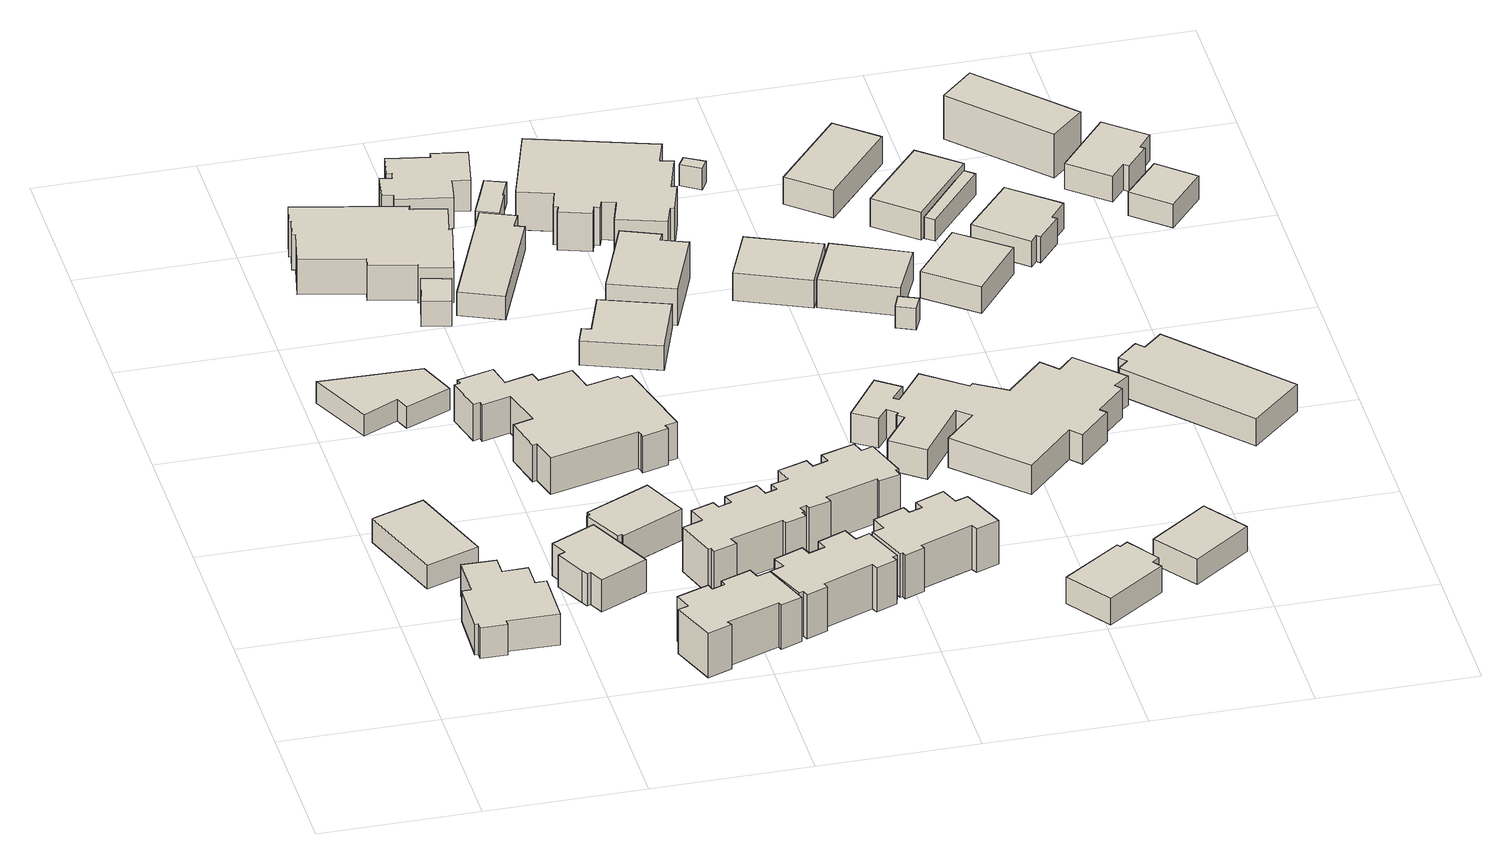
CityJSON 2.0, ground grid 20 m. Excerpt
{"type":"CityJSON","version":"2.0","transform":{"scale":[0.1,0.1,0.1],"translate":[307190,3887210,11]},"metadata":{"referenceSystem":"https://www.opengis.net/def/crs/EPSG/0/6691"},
"CityObjects":{
"building1":{"type":"Building","attributes":{"class":"3001","measuredHeight":2,"BuildingIDAttribute.prefecture":"22","BuildingIDAttribute.city":"22203","BuildingDetailAttribute.surveyYear":2015,"BuildingRiverFloodingRiskAttribute.description":"3","BuildingRiverFloodingRiskAttribute.rankOrg":"1","BuildingRiverFloodingRiskAttribute.depth":0.042,"BuildingRiverFloodingRiskAttribute.adminType":"1","BuildingRiverFloodingRiskAttribute.scale":"2","BuildingRiverFloodingRiskAttribute.duration":0},"geometry":[{"type":"Solid","lod":"1","boundaries":[[[[0,1,2,3,4]],[[3,5,6,4]],[[2,7,5,3]],[[1,8,7,2]],[[0,9,8,1]],[[4,6,9,0]],[[5,7,8,9,6]]]]}]},
"building2":{"type":"Building","attributes":{"class":"3001","measuredHeight":2,"BuildingIDAttribute.prefecture":"22","BuildingIDAttribute.city":"22203","BuildingDetailAttribute.surveyYear":2015,"BuildingRiverFloodingRiskAttribute.description":"3","BuildingRiverFloodingRiskAttribute.rankOrg":"1","BuildingRiverFloodingRiskAttribute.depth":0.235,"BuildingRiverFloodingRiskAttribute.adminType":"1","BuildingRiverFloodingRiskAttribute.scale":"2","BuildingRiverFloodingRiskAttribute.duration":0},"geometry":[{"type":"Solid","lod":"1","boundaries":[[[[10,11,12,13,14,15,16,17,18,19,20,21,22,23]],[[22,24,25,23]],[[21,26,24,22]],[[20,27,26,21]],[[19,28,27,20]],[[18,29,28,19]],[[17,30,29,18]],[[16,31,30,17]],[[15,32,31,16]],[[14,33,32,15]],[[13,34,33,14]],[[12,35,34,13]],[[11,36,35,12]],[[10,37,36,11]],[[23,25,37,10]],[[24,26,27,28,29,30,31,32,33,34,35,36,37,25]]]]}]},
"building3":{"type":"Building","attributes":{"class":"3001","measuredHeight":2,"BuildingIDAttribute.prefecture":"22","BuildingIDAttribute.city":"22203","BuildingDetailAttribute.surveyYear":2015,"BuildingRiverFloodingRiskAttribute.description":"3","BuildingRiverFloodingRiskAttribute.rankOrg":"1","BuildingRiverFloodingRiskAttribute.depth":0.108,"BuildingRiverFloodingRiskAttribute.adminType":"1","BuildingRiverFloodingRiskAttribute.scale":"2","BuildingRiverFloodingRiskAttribute.duration":0},"geometry":[{"type":"Solid","lod":"1","boundaries":[[[[38,39,40,41,42,43]],[[42,44,45,43]],[[41,46,44,42]],[[40,47,46,41]],[[39,48,47,40]],[[38,49,48,39]],[[43,45,49,38]],[[44,46,47,48,49,45]]]]}]},
"building4":{"type":"Building","attributes":{"class":"3001","measuredHeight":2,"BuildingIDAttribute.prefecture":"22","BuildingIDAttribute.city":"22203","BuildingDetailAttribute.surveyYear":2015,"BuildingRiverFloodingRiskAttribute.description":"1","BuildingRiverFloodingRiskAttribute.rankOrg":"1","BuildingRiverFloodingRiskAttribute.depth":0.408,"BuildingRiverFloodingRiskAttribute.adminType":"1","BuildingRiverFloodingRiskAttribute.scale":"2","BuildingRiverFloodingRiskAttribute.duration":0},"geometry":[{"type":"Solid","lod":"1","boundaries":[[[[50,51,52,53,54,55,56,57,58]],[[57,59,60,58]],[[56,61,59,57]],[[55,62,61,56]],[[54,63,62,55]],[[53,64,63,54]],[[52,65,64,53]],[[51,66,65,52]],[[50,67,66,51]],[[58,60,67,50]],[[59,61,62,63,64,65,66,67,60]]]]}]},
"building5":{"type":"Building","attributes":{"class":"3001","measuredHeight":2,"BuildingIDAttribute.prefecture":"22","BuildingIDAttribute.city":"22203","BuildingDetailAttribute.surveyYear":2015,"BuildingRiverFloodingRiskAttribute.description":"1","BuildingRiverFloodingRiskAttribute.rankOrg":"1","BuildingRiverFloodingRiskAttribute.depth":0.31,"BuildingRiverFloodingRiskAttribute.adminType":"1","BuildingRiverFloodingRiskAttribute.scale":"2","BuildingRiverFloodingRiskAttribute.duration":0},"geometry":[{"type":"Solid","lod":"1","boundaries":[[[[68,69,70,71,72,73,74,75]],[[74,76,77,75]],[[73,78,76,74]],[[72,79,78,73]],[[71,80,79,72]],[[70,81,80,71]],[[69,82,81,70]],[[68,83,82,69]],[[75,77,83,68]],[[76,78,79,80,81,82,83,77]]]]}]},
"building6":{"type":"Building","attributes":{"class":"3001","measuredHeight":2,"BuildingIDAttribute.prefecture":"22","BuildingIDAttribute.city":"22203","BuildingDetailAttribute.surveyYear":2015,"BuildingRiverFloodingRiskAttribute.description":"1","BuildingRiverFloodingRiskAttribute.rankOrg":"1","BuildingRiverFloodingRiskAttribute.depth":0.479,"BuildingRiverFloodingRiskAttribute.adminType":"1","BuildingRiverFloodingRiskAttribute.scale":"2","BuildingRiverFloodingRiskAttribute.duration":0},"geometry":[{"type":"Solid","lod":"1","boundaries":[[[[84,85,86,87,88,89,90,91,92,93,94,95,96,97,98,99]],[[98,100,101,99]],[[97,102,100,98]],[[96,103,102,97]],[[95,104,103,96]],[[94,105,104,95]],[[93,106,105,94]],[[92,107,106,93]],[[91,108,107,92]],[[90,109,108,91]],[[89,110,109,90]],[[88,111,110,89]],[[87,112,111,88]],[[86,113,112,87]],[[85,114,113,86]],[[84,115,114,85]],[[99,101,115,84]],[[100,102,103,104,105,106,107,108,109,110,111,112,113,114,115,101]]]]}]},
"building7":{"type":"Building","attributes":{"class":"3001","measuredHeight":2,"BuildingIDAttribute.prefecture":"22","BuildingIDAttribute.city":"22203","BuildingDetailAttribute.surveyYear":2015,"BuildingRiverFloodingRiskAttribute.description":"3","BuildingRiverFloodingRiskAttribute.rankOrg":"1","BuildingRiverFloodingRiskAttribute.depth":0.029,"BuildingRiverFloodingRiskAttribute.adminType":"1","BuildingRiverFloodingRiskAttribute.scale":"2","BuildingRiverFloodingRiskAttribute.duration":0},"geometry":[{"type":"Solid","lod":"1","boundaries":[[[[116,117,118,119,120,121,122,123,124,125,126,127,128,129,130,131]],[[130,132,133,131]],[[129,134,132,130]],[[128,135,134,129]],[[127,136,135,128]],[[126,137,136,127]],[[125,138,137,126]],[[124,139,138,125]],[[123,140,139,124]],[[122,141,140,123]],[[121,142,141,122]],[[120,143,142,121]],[[119,144,143,120]],[[118,145,144,119]],[[117,146,145,118]],[[116,147,146,117]],[[131,133,147,116]],[[132,134,135,136,137,138,139,140,141,142,143,144,145,146,147,133]]]]}]},
"building8":{"type":"Building","attributes":{"class":"3001","measuredHeight":2,"BuildingIDAttribute.prefecture":"22","BuildingIDAttribute.city":"22203","BuildingDetailAttribute.surveyYear":2015,"BuildingRiverFloodingRiskAttribute.description":"3","BuildingRiverFloodingRiskAttribute.rankOrg":"1","BuildingRiverFloodingRiskAttribute.depth":0.099,"BuildingRiverFloodingRiskAttribute.adminType":"1","BuildingRiverFloodingRiskAttribute.scale":"2","BuildingRiverFloodingRiskAttribute.duration":0},"geometry":[{"type":"Solid","lod":"1","boundaries":[[[[148,149,150,151]],[[150,152,153,151]],[[149,154,152,150]],[[148,155,154,149]],[[151,153,155,148]],[[152,154,155,153]]]]}]},
"building9":{"type":"Building","attributes":{"class":"3001","measuredHeight":2,"BuildingIDAttribute.prefecture":"22","BuildingIDAttribute.city":"22203","BuildingDetailAttribute.surveyYear":2015,"BuildingRiverFloodingRiskAttribute.description":"3","BuildingRiverFloodingRiskAttribute.rankOrg":"1","BuildingRiverFloodingRiskAttribute.depth":0.089,"BuildingRiverFloodingRiskAttribute.adminType":"1","BuildingRiverFloodingRiskAttribute.scale":"2","BuildingRiverFloodingRiskAttribute.duration":0},"geometry":[{"type":"Solid","lod":"1","boundaries":[[[[156,157,158,159,160,161,162,163,164,165,166,167,168,169,170,171,172,173,174,175,176,177,178,179,180,181,182]],[[181,183,184,182]],[[180,185,183,181]],[[179,186,185,180]],[[178,187,186,179]],[[177,188,187,178]],[[176,189,188,177]],[[175,190,189,176]],[[174,191,190,175]],[[173,192,191,174]],[[172,193,192,173]],[[171,194,193,172]],[[170,195,194,171]],[[169,196,195,170]],[[168,197,196,169]],[[167,198,197,168]],[[166,199,198,167]],[[165,200,199,166]],[[164,201,200,165]],[[163,202,201,164]],[[162,203,202,163]],[[161,204,203,162]],[[160,205,204,161]],[[159,206,205,160]],[[158,207,206,159]],[[157,208,207,158]],[[156,209,208,157]],[[182,184,209,156]],[[183,185,186,187,188,189,190,191,192,193,194,195,196,197,198,199,200,201,202,203,204,205,206,207,208,209,184]]]]}]},
"building10":{"type":"Building","attributes":{"class":"3001","measuredHeight":2,"BuildingIDAttribute.prefecture":"22","BuildingIDAttribute.city":"22203","BuildingDetailAttribute.surveyYear":2015},"geometry":[{"type":"Solid","lod":"1","boundaries":[[[[210,211,212,213,214,215]],[[214,216,217,215]],[[213,218,216,214]],[[212,219,218,213]],[[211,220,219,212]],[[210,221,220,211]],[[215,217,221,210]],[[216,218,219,220,221,217]]]]}]},
"building11":{"type":"Building","attributes":{"class":"3001","measuredHeight":2,"BuildingIDAttribute.prefecture":"22","BuildingIDAttribute.city":"22203","BuildingDetailAttribute.surveyYear":2015},"geometry":[{"type":"Solid","lod":"1","boundaries":[[[[222,223,224,225,226,227,228,229,230,231,232,233,234,235]],[[234,236,237,235]],[[233,238,236,234]],[[232,239,238,233]],[[231,240,239,232]],[[230,241,240,231]],[[229,242,241,230]],[[228,243,242,229]],[[227,244,243,228]],[[226,245,244,227]],[[225,246,245,226]],[[224,247,246,225]],[[223,248,247,224]],[[222,249,248,223]],[[235,237,249,222]],[[236,238,239,240,241,242,243,244,245,246,247,248,249,237]]]]}]},
"building12":{"type":"Building","attributes":{"class":"3001","measuredHeight":2,"BuildingIDAttribute.prefecture":"22","BuildingIDAttribute.city":"22203","BuildingDetailAttribute.surveyYear":2015,"BuildingRiverFloodingRiskAttribute.description":"1","BuildingRiverFloodingRiskAttribute.rankOrg":"2","BuildingRiverFloodingRiskAttribute.depth":0.602,"BuildingRiverFloodingRiskAttribute.adminType":"1","BuildingRiverFloodingRiskAttribute.scale":"2","BuildingRiverFloodingRiskAttribute.duration":0.35},"geometry":[{"type":"Solid","lod":"1","boundaries":[[[[250,251,252,253,254,255,256,257,258,259,260,261,262,263,264,265,266,267,268,269]],[[268,270,271,269]],[[267,272,270,268]],[[266,273,272,267]],[[265,274,273,266]],[[264,275,274,265]],[[263,276,275,264]],[[262,277,276,263]],[[261,278,277,262]],[[260,279,278,261]],[[259,280,279,260]],[[258,281,280,259]],[[257,282,281,258]],[[256,283,282,257]],[[255,284,283,256]],[[254,285,284,255]],[[253,286,285,254]],[[252,287,286,253]],[[251,288,287,252]],[[250,289,288,251]],[[269,271,289,250]],[[270,272,273,274,275,276,277,278,279,280,281,282,283,284,285,286,287,288,289,271]]]]}]},
"building13":{"type":"Building","attributes":{"class":"3001","measuredHeight":2,"BuildingIDAttribute.prefecture":"22","BuildingIDAttribute.city":"22203","BuildingDetailAttribute.surveyYear":2015,"BuildingRiverFloodingRiskAttribute.description":"1","BuildingRiverFloodingRiskAttribute.rankOrg":"1","BuildingRiverFloodingRiskAttribute.depth":0.399,"BuildingRiverFloodingRiskAttribute.adminType":"1","BuildingRiverFloodingRiskAttribute.scale":"2","BuildingRiverFloodingRiskAttribute.duration":0.35},"geometry":[{"type":"Solid","lod":"1","boundaries":[[[[290,291,292,293,294,295,296,297,298,299,300,301,302,303,304,305,306,307,308,309,310,311,312,313,314,315,316,317,318,319,320,321,322,323,324,325,326,327,328,329]],[[328,330,331,329]],[[327,332,330,328]],[[326,333,332,327]],[[325,334,333,326]],[[324,335,334,325]],[[323,336,335,324]],[[322,337,336,323]],[[321,338,337,322]],[[320,339,338,321]],[[319,340,339,320]],[[318,341,340,319]],[[317,342,341,318]],[[316,343,342,317]],[[315,344,343,316]],[[314,345,344,315]],[[313,346,345,314]],[[312,347,346,313]],[[311,348,347,312]],[[310,349,348,311]],[[309,350,349,310]],[[308,351,350,309]],[[307,352,351,308]],[[306,353,352,307]],[[305,354,353,306]],[[304,355,354,305]],[[303,356,355,304]],[[302,357,356,303]],[[301,358,357,302]],[[300,359,358,301]],[[299,360,359,300]],[[298,361,360,299]],[[297,362,361,298]],[[296,363,362,297]],[[295,364,363,296]],[[294,365,364,295]],[[293,366,365,294]],[[292,367,366,293]],[[291,368,367,292]],[[290,369,368,291]],[[329,331,369,290]],[[330,332,333,334,335,336,337,338,339,340,341,342,343,344,345,346,347,348,349,350,351,352,353,354,355,356,357,358,359,360,361,362,363,364,365,366,367,368,369,331]]]]}]},
"building14":{"type":"Building","attributes":{"class":"3001","measuredHeight":2,"BuildingIDAttribute.prefecture":"22","BuildingIDAttribute.city":"22203","BuildingDetailAttribute.surveyYear":2015},"geometry":[{"type":"Solid","lod":"1","boundaries":[[[[370,371,372,373,374,375,376]],[[375,377,378,376]],[[374,379,377,375]],[[373,380,379,374]],[[372,381,380,373]],[[371,382,381,372]],[[370,383,382,371]],[[376,378,383,370]],[[377,379,380,381,382,383,378]]]]}]},
"building15":{"type":"Building","attributes":{"class":"3001","measuredHeight":2,"BuildingIDAttribute.prefecture":"22","BuildingIDAttribute.city":"22203","BuildingDetailAttribute.surveyYear":2015,"BuildingRiverFloodingRiskAttribute.description":"3","BuildingRiverFloodingRiskAttribute.rankOrg":"2","BuildingRiverFloodingRiskAttribute.depth":0.51,"BuildingRiverFloodingRiskAttribute.adminType":"1","BuildingRiverFloodingRiskAttribute.scale":"2","BuildingRiverFloodingRiskAttribute.duration":0},"geometry":[{"type":"Solid","lod":"1","boundaries":[[[[384,385,386,387,388,389]],[[388,390,391,389]],[[387,392,390,388]],[[386,393,392,387]],[[385,394,393,386]],[[384,395,394,385]],[[389,391,395,384]],[[390,392,393,394,395,391]]]]}]},
"building16":{"type":"Building","attributes":{"class":"3001","measuredHeight":2,"BuildingIDAttribute.prefecture":"22","BuildingIDAttribute.city":"22203","BuildingDetailAttribute.surveyYear":2015,"BuildingRiverFloodingRiskAttribute.description":"3","BuildingRiverFloodingRiskAttribute.rankOrg":"2","BuildingRiverFloodingRiskAttribute.depth":0.51,"BuildingRiverFloodingRiskAttribute.adminType":"1","BuildingRiverFloodingRiskAttribute.scale":"2","BuildingRiverFloodingRiskAttribute.duration":0},"geometry":[{"type":"Solid","lod":"1","boundaries":[[[[396,397,398,399,400,401]],[[400,402,403,401]],[[399,404,402,400]],[[398,405,404,399]],[[397,406,405,398]],[[396,407,406,397]],[[401,403,407,396]],[[402,404,405,406,407,403]]]]}]},
"building17":{"type":"Building","attributes":{"class":"3001","measuredHeight":2,"BuildingIDAttribute.prefecture":"22","BuildingIDAttribute.city":"22203","BuildingDetailAttribute.surveyYear":2015,"BuildingRiverFloodingRiskAttribute.description":"1","BuildingRiverFloodingRiskAttribute.rankOrg":"1","BuildingRiverFloodingRiskAttribute.depth":0.485,"BuildingRiverFloodingRiskAttribute.adminType":"1","BuildingRiverFloodingRiskAttribute.scale":"2","BuildingRiverFloodingRiskAttribute.duration":0.35},"geometry":[{"type":"Solid","lod":"1","boundaries":[[[[408,409,410,411,412,413,414,415,416,417,418,419,420,421,422,423,424,425]],[[424,426,427,425]],[[423,428,426,424]],[[422,429,428,423]],[[421,430,429,422]],[[420,431,430,421]],[[419,432,431,420]],[[418,433,432,419]],[[417,434,433,418]],[[416,435,434,417]],[[415,436,435,416]],[[414,437,436,415]],[[413,438,437,414]],[[412,439,438,413]],[[411,440,439,412]],[[410,441,440,411]],[[409,442,441,410]],[[408,443,442,409]],[[425,427,443,408]],[[426,428,429,430,431,432,433,434,435,436,437,438,439,440,441,442,443,427]]]]}]},
"building18":{"type":"Building","attributes":{"class":"3001","measuredHeight":2,"BuildingIDAttribute.prefecture":"22","BuildingIDAttribute.city":"22203","BuildingDetailAttribute.surveyYear":2015},"geometry":[{"type":"Solid","lod":"1","boundaries":[[[[444,445,446,447,448,449,450,451,452,453,454,455,456,457,458,459,460,461,462,463]],[[462,464,465,463]],[[461,466,464,462]],[[460,467,466,461]],[[459,468,467,460]],[[458,469,468,459]],[[457,470,469,458]],[[456,471,470,457]],[[455,472,471,456]],[[454,473,472,455]],[[453,474,473,454]],[[452,475,474,453]],[[451,476,475,452]],[[450,477,476,451]],[[449,478,477,450]],[[448,479,478,449]],[[447,480,479,448]],[[446,481,480,447]],[[445,482,481,446]],[[444,483,482,445]],[[463,465,483,444]],[[464,466,467,468,469,470,471,472,473,474,475,476,477,478,479,480,481,482,483,465]]]]}]},
"building19":{"type":"Building","attributes":{"class":"3001","measuredHeight":2,"BuildingIDAttribute.prefecture":"22","BuildingIDAttribute.city":"22203","BuildingDetailAttribute.surveyYear":2015,"BuildingRiverFloodingRiskAttribute.description":"3","BuildingRiverFloodingRiskAttribute.rankOrg":"1","BuildingRiverFloodingRiskAttribute.depth":0.375,"BuildingRiverFloodingRiskAttribute.adminType":"1","BuildingRiverFloodingRiskAttribute.scale":"2","BuildingRiverFloodingRiskAttribute.duration":0},"geometry":[{"type":"Solid","lod":"1","boundaries":[[[[484,485,486,487]],[[486,488,489,487]],[[485,490,488,486]],[[484,491,490,485]],[[487,489,491,484]],[[488,490,491,489]]]]}]},
"building20":{"type":"Building","attributes":{"class":"3001","measuredHeight":2,"BuildingIDAttribute.prefecture":"22","BuildingIDAttribute.city":"22203","BuildingDetailAttribute.surveyYear":2015},"geometry":[{"type":"Solid","lod":"1","boundaries":[[[[492,493,494,495]],[[494,496,497,495]],[[493,498,496,494]],[[492,499,498,493]],[[495,497,499,492]],[[496,498,499,497]]]]}]},
"building21":{"type":"Building","attributes":{"class":"3001","measuredHeight":2,"BuildingIDAttribute.prefecture":"22","BuildingIDAttribute.city":"22203","BuildingDetailAttribute.surveyYear":2015,"BuildingRiverFloodingRiskAttribute.description":"1","BuildingRiverFloodingRiskAttribute.rankOrg":"2","BuildingRiverFloodingRiskAttribute.depth":0.878,"BuildingRiverFloodingRiskAttribute.adminType":"1","BuildingRiverFloodingRiskAttribute.scale":"2","BuildingRiverFloodingRiskAttribute.duration":0.35},"geometry":[{"type":"Solid","lod":"1","boundaries":[[[[500,501,502,503,504,505,506,507]],[[506,508,509,507]],[[505,510,508,506]],[[504,511,510,505]],[[503,512,511,504]],[[502,513,512,503]],[[501,514,513,502]],[[500,515,514,501]],[[507,509,515,500]],[[508,510,511,512,513,514,515,509]]]]}]},
"building22":{"type":"Building","attributes":{"class":"3001","measuredHeight":2,"BuildingIDAttribute.prefecture":"22","BuildingIDAttribute.city":"22203","BuildingDetailAttribute.surveyYear":2015,"BuildingRiverFloodingRiskAttribute.description":"1","BuildingRiverFloodingRiskAttribute.rankOrg":"1","BuildingRiverFloodingRiskAttribute.depth":0.269,"BuildingRiverFloodingRiskAttribute.adminType":"1","BuildingRiverFloodingRiskAttribute.scale":"2","BuildingRiverFloodingRiskAttribute.duration":0.35},"geometry":[{"type":"Solid","lod":"1","boundaries":[[[[516,517,518,519,520,521,522,523,524,525,526,527,528,529,530,531,532,533,534,535,536,537,538,539,540,541,542,543,544,545]],[[544,546,547,545]],[[543,548,546,544]],[[542,549,548,543]],[[541,550,549,542]],[[540,551,550,541]],[[539,552,551,540]],[[538,553,552,539]],[[537,554,553,538]],[[536,555,554,537]],[[535,556,555,536]],[[534,557,556,535]],[[533,558,557,534]],[[532,559,558,533]],[[531,560,559,532]],[[530,561,560,531]],[[529,562,561,530]],[[528,563,562,529]],[[527,564,563,528]],[[526,565,564,527]],[[525,566,565,526]],[[524,567,566,525]],[[523,568,567,524]],[[522,569,568,523]],[[521,570,569,522]],[[520,571,570,521]],[[519,572,571,520]],[[518,573,572,519]],[[517,574,573,518]],[[516,575,574,517]],[[545,547,575,516]],[[546,548,549,550,551,552,553,554,555,556,557,558,559,560,561,562,563,564,565,566,567,568,569,570,571,572,573,574,575,547]]]]}]},
"building23":{"type":"Building","attributes":{"class":"3001","measuredHeight":2,"BuildingIDAttribute.prefecture":"22","BuildingIDAttribute.city":"22203","BuildingDetailAttribute.surveyYear":2015,"BuildingRiverFloodingRiskAttribute.description":"3","BuildingRiverFloodingRiskAttribute.rankOrg":"1","BuildingRiverFloodingRiskAttribute.depth":0.227,"BuildingRiverFloodingRiskAttribute.adminType":"1","BuildingRiverFloodingRiskAttribute.scale":"2","BuildingRiverFloodingRiskAttribute.duration":0},"geometry":[{"type":"Solid","lod":"1","boundaries":[[[[576,577,578,579]],[[578,580,581,579]],[[577,582,580,578]],[[576,583,582,577]],[[579,581,583,576]],[[580,582,583,581]]]]}]},
"building24":{"type":"Building","attributes":{"class":"3001","measuredHeight":2,"BuildingIDAttribute.prefecture":"22","BuildingIDAttribute.city":"22203","BuildingDetailAttribute.surveyYear":2015,"BuildingRiverFloodingRiskAttribute.description":"3","BuildingRiverFloodingRiskAttribute.rankOrg":"1","BuildingRiverFloodingRiskAttribute.depth":0.299,"BuildingRiverFloodingRiskAttribute.adminType":"1","BuildingRiverFloodingRiskAttribute.scale":"2","BuildingRiverFloodingRiskAttribute.duration":0},"geometry":[{"type":"Solid","lod":"1","boundaries":[[[[584,585,586,587]],[[586,588,589,587]],[[585,590,588,586]],[[584,591,590,585]],[[587,589,591,584]],[[588,590,591,589]]]]}]},
"building25":{"type":"Building","attributes":{"class":"3001","measuredHeight":2,"BuildingIDAttribute.prefecture":"22","BuildingIDAttribute.city":"22203","BuildingDetailAttribute.surveyYear":2015,"BuildingRiverFloodingRiskAttribute.description":"3","BuildingRiverFloodingRiskAttribute.rankOrg":"2","BuildingRiverFloodingRiskAttribute.depth":1.11,"BuildingRiverFloodingRiskAttribute.adminType":"1","BuildingRiverFloodingRiskAttribute.scale":"2","BuildingRiverFloodingRiskAttribute.duration":3.27},"geometry":[{"type":"Solid","lod":"1","boundaries":[[[[592,593,594,595]],[[594,596,597,595]],[[593,598,596,594]],[[592,599,598,593]],[[595,597,599,592]],[[596,598,599,597]]]]}]},
"building26":{"type":"Building","attributes":{"class":"3001","measuredHeight":2,"BuildingIDAttribute.prefecture":"22","BuildingIDAttribute.city":"22203","BuildingDetailAttribute.surveyYear":2015,"BuildingRiverFloodingRiskAttribute.description":"3","BuildingRiverFloodingRiskAttribute.rankOrg":"1","BuildingRiverFloodingRiskAttribute.depth":0.445,"BuildingRiverFloodingRiskAttribute.adminType":"1","BuildingRiverFloodingRiskAttribute.scale":"2","BuildingRiverFloodingRiskAttribute.duration":0},"geometry":[{"type":"Solid","lod":"1","boundaries":[[[[600,601,602,603]],[[602,604,605,603]],[[601,606,604,602]],[[600,607,606,601]],[[603,605,607,600]],[[604,606,607,605]]]]}]},
"building27":{"type":"Building","attributes":{"class":"3001","measuredHeight":2,"BuildingIDAttribute.prefecture":"22","BuildingIDAttribute.city":"22203","BuildingDetailAttribute.surveyYear":2015,"BuildingRiverFloodingRiskAttribute.description":"3","BuildingRiverFloodingRiskAttribute.rankOrg":"1","BuildingRiverFloodingRiskAttribute.depth":0.352,"BuildingRiverFloodingRiskAttribute.adminType":"1","BuildingRiverFloodingRiskAttribute.scale":"2","BuildingRiverFloodingRiskAttribute.duration":0},"geometry":[{"type":"Solid","lod":"1","boundaries":[[[[608,609,610,611]],[[610,612,613,611]],[[609,614,612,610]],[[608,615,614,609]],[[611,613,615,608]],[[612,614,615,613]]]]}]},
"building28":{"type":"Building","attributes":{"class":"3001","measuredHeight":2,"BuildingIDAttribute.prefecture":"22","BuildingIDAttribute.city":"22203","BuildingDetailAttribute.surveyYear":2015,"BuildingRiverFloodingRiskAttribute.description":"3","BuildingRiverFloodingRiskAttribute.rankOrg":"1","BuildingRiverFloodingRiskAttribute.depth":0.408,"BuildingRiverFloodingRiskAttribute.adminType":"1","BuildingRiverFloodingRiskAttribute.scale":"2","BuildingRiverFloodingRiskAttribute.duration":0},"geometry":[{"type":"Solid","lod":"1","boundaries":[[[[616,617,618,619]],[[618,620,621,619]],[[617,622,620,618]],[[616,623,622,617]],[[619,621,623,616]],[[620,622,623,621]]]]}]},
"building29":{"type":"Building","attributes":{"class":"3003","measuredHeight":2,"BuildingIDAttribute.prefecture":"22","BuildingIDAttribute.city":"22203","BuildingDetailAttribute.surveyYear":2015,"BuildingRiverFloodingRiskAttribute.description":"3","BuildingRiverFloodingRiskAttribute.rankOrg":"1","BuildingRiverFloodingRiskAttribute.depth":0.427,"BuildingRiverFloodingRiskAttribute.adminType":"1","BuildingRiverFloodingRiskAttribute.scale":"2","BuildingRiverFloodingRiskAttribute.duration":0},"geometry":[{"type":"Solid","lod":"1","boundaries":[[[[624,625,626,627]],[[626,628,629,627]],[[625,630,628,626]],[[624,631,630,625]],[[627,629,631,624]],[[628,630,631,629]]]]}]},
"building30":{"type":"Building","attributes":{"class":"3001","measuredHeight":2,"BuildingIDAttribute.prefecture":"22","BuildingIDAttribute.city":"22203","BuildingDetailAttribute.surveyYear":2015,"BuildingRiverFloodingRiskAttribute.description":"3","BuildingRiverFloodingRiskAttribute.rankOrg":"2","BuildingRiverFloodingRiskAttribute.depth":0.518,"BuildingRiverFloodingRiskAttribute.adminType":"1","BuildingRiverFloodingRiskAttribute.scale":"2","BuildingRiverFloodingRiskAttribute.duration":0},"geometry":[{"type":"Solid","lod":"1","boundaries":[[[[632,633,634,635,636,637,638,639]],[[638,640,641,639]],[[637,642,640,638]],[[636,643,642,637]],[[635,644,643,636]],[[634,645,644,635]],[[633,646,645,634]],[[632,647,646,633]],[[639,641,647,632]],[[640,642,643,644,645,646,647,641]]]]}]},
"building31":{"type":"Building","attributes":{"class":"3001","measuredHeight":2,"BuildingIDAttribute.prefecture":"22","BuildingIDAttribute.city":"22203","BuildingDetailAttribute.surveyYear":2015,"BuildingRiverFloodingRiskAttribute.description":"3","BuildingRiverFloodingRiskAttribute.rankOrg":"2","BuildingRiverFloodingRiskAttribute.depth":0.562,"BuildingRiverFloodingRiskAttribute.adminType":"1","BuildingRiverFloodingRiskAttribute.scale":"2","BuildingRiverFloodingRiskAttribute.duration":1.85},"geometry":[{"type":"Solid","lod":"1","boundaries":[[[[648,649,650,651,652,653,654,655]],[[654,656,657,655]],[[653,658,656,654]],[[652,659,658,653]],[[651,660,659,652]],[[650,661,660,651]],[[649,662,661,650]],[[648,663,662,649]],[[655,657,663,648]],[[656,658,659,660,661,662,663,657]]]]}]},
"building32":{"type":"Building","attributes":{"class":"3001","measuredHeight":2,"BuildingIDAttribute.prefecture":"22","BuildingIDAttribute.city":"22203","BuildingDetailAttribute.surveyYear":2015,"BuildingRiverFloodingRiskAttribute.description":"3","BuildingRiverFloodingRiskAttribute.rankOrg":"1","BuildingRiverFloodingRiskAttribute.depth":0.299,"BuildingRiverFloodingRiskAttribute.adminType":"1","BuildingRiverFloodingRiskAttribute.scale":"2","BuildingRiverFloodingRiskAttribute.duration":0},"geometry":[{"type":"Solid","lod":"1","boundaries":[[[[664,665,666,667]],[[666,668,669,667]],[[665,670,668,666]],[[664,671,670,665]],[[667,669,671,664]],[[668,670,671,669]]]]}]},
"building33":{"type":"Building","attributes":{"class":"3001","measuredHeight":2,"BuildingIDAttribute.prefecture":"22","BuildingIDAttribute.city":"22203","BuildingDetailAttribute.surveyYear":2015,"BuildingRiverFloodingRiskAttribute.description":"3","BuildingRiverFloodingRiskAttribute.rankOrg":"1","BuildingRiverFloodingRiskAttribute.depth":0.216,"BuildingRiverFloodingRiskAttribute.adminType":"1","BuildingRiverFloodingRiskAttribute.scale":"2","BuildingRiverFloodingRiskAttribute.duration":0},"geometry":[{"type":"Solid","lod":"1","boundaries":[[[[672,673,674,675,676,677,678,679]],[[678,680,681,679]],[[677,682,680,678]],[[676,683,682,677]],[[675,684,683,676]],[[674,685,684,675]],[[673,686,685,674]],[[672,687,686,673]],[[679,681,687,672]],[[680,682,683,684,685,686,687,681]]]]}]},
"building34":{"type":"Building","attributes":{"class":"3001","measuredHeight":2,"BuildingIDAttribute.prefecture":"22","BuildingIDAttribute.city":"22203","BuildingDetailAttribute.surveyYear":2015,"BuildingRiverFloodingRiskAttribute.description":"3","BuildingRiverFloodingRiskAttribute.rankOrg":"2","BuildingRiverFloodingRiskAttribute.depth":0.61,"BuildingRiverFloodingRiskAttribute.adminType":"1","BuildingRiverFloodingRiskAttribute.scale":"2","BuildingRiverFloodingRiskAttribute.duration":0},"geometry":[{"type":"Solid","lod":"1","boundaries":[[[[688,689,690,691]],[[690,692,693,691]],[[689,694,692,690]],[[688,695,694,689]],[[691,693,695,688]],[[692,694,695,693]]]]}]}
},
"vertices":[
[3,352,25],[7,354,25],[70,376,25],[109,265,25],[42,241,25],[109,265,58],[42,241,58],[70,376,58],[7,354,58],[3,352,58],
[167,99,19],[102,100,19],[102,93,19],[69,93,19],[69,102,19],[65,102,19],[67,174,19],[78,174,19],[79,228,19],[122,227,19],[122,203,19],[154,203,19],[154,171,19],[168,171,19],[154,171,62],[168,171,62],[154,203,62],[122,203,62],[122,227,62],[79,228,62],[78,174,62],[67,174,62],[65,102,62],[69,102,62],[69,93,62],[102,93,62],[102,100,62],[167,99,62],
[98,571,28],[91,589,28],[46,567,28],[8,648,28],[137,645,28],[156,597,28],[137,645,58],[156,597,58],[8,648,58],[46,567,58],[91,589,58],[98,571,58],
[293,194,12],[233,165,12],[224,183,12],[219,181,12],[215,190,12],[196,228,12],[205,232,12],[195,253,12],[251,280,12],[195,253,57],[251,280,57],[205,232,57],[196,228,57],[215,190,57],[219,181,57],[224,183,57],[233,165,57],[293,194,57],
[332,346,13],[359,288,13],[279,249,13],[278,252,13],[273,250,13],[248,300,13],[252,302,13],[250,307,13],[252,302,57],[250,307,57],[248,300,57],[273,250,57],[278,252,57],[279,249,57],[359,288,57],[332,346,57],
[347,110,5],[350,101,5],[366,107,5],[364,115,5],[402,129,5],[407,115,5],[424,121,5],[447,59,5],[420,49,5],[418,54,5],[351,29,5],[354,23,5],[323,11,5],[301,69,5],[314,73,5],[306,95,5],[314,73,67],[306,95,67],[301,69,67],[323,11,67],[354,23,67],[351,29,67],[418,54,67],[420,49,67],[447,59,67],[424,121,67],[407,115,67],[402,129,67],[364,115,67],[366,107,67],[350,101,67],[347,110,67],
[51,922,31],[46,923,31],[52,950,31],[49,950,31],[56,981,31],[194,949,31],[192,943,31],[236,933,31],[227,891,31],[231,890,31],[213,811,31],[173,820,31],[174,826,31],[116,839,31],[119,853,31],[40,871,31],[119,853,80],[40,871,80],[116,839,80],[174,826,80],[173,820,80],[213,811,80],[231,890,80],[227,891,80],[236,933,80],[192,943,80],[194,949,80],[56,981,80],[49,950,80],[52,950,80],[46,923,80],[51,922,80],
[210,808,32],[199,762,32],[164,770,32],[175,817,32],[164,770,67],[175,817,67],[199,762,67],[210,808,67],
[391,442,23],[376,438,23],[378,431,23],[345,422,23],[344,428,23],[342,432,23],[230,403,23],[221,436,23],[216,434,23],[204,482,23],[229,489,23],[215,540,23],[179,531,23],[178,537,23],[169,534,23],[157,580,23],[165,582,23],[163,589,23],[209,601,23],[216,571,23],[251,580,23],[255,566,23],[298,577,23],[307,542,23],[347,552,23],[349,547,23],[363,550,23],[349,547,74],[363,550,74],[347,552,74],[307,542,74],[298,577,74],[255,566,74],[251,580,74],[216,571,74],[209,601,74],[163,589,74],[165,582,74],[157,580,74],[169,534,74],[178,537,74],[179,531,74],[215,540,74],[229,489,74],[204,482,74],[216,434,74],[221,436,74],[230,403,74],[342,432,74],[344,428,74],[345,422,74],[378,431,74],[376,438,74],[391,442,74],
[263,760,32],[210,782,32],[275,939,32],[317,922,32],[308,902,32],[320,897,32],[308,902,65],[320,897,65],[317,922,65],[275,939,65],[210,782,65],[263,760,65],
[278,991,33],[256,995,33],[250,960,33],[181,973,33],[183,981,33],[169,984,33],[175,1020,33],[190,1017,33],[192,1026,33],[185,1027,33],[191,1059,33],[244,1049,33],[245,1057,33],[289,1049,33],[245,1057,76],[289,1049,76],[244,1049,76],[191,1059,76],[185,1027,76],[192,1026,76],[190,1017,76],[175,1020,76],[169,984,76],[183,981,76],[181,973,76],[250,960,76],[256,995,76],[278,991,76],
[479,79,6],[481,72,6],[454,61,6],[451,69,6],[446,67,6],[424,120,6],[442,127,6],[435,144,6],[472,159,6],[477,146,6],[498,154,6],[493,167,6],[529,182,6],[537,162,6],[555,170,6],[576,117,6],[570,115,6],[573,108,6],[546,97,6],[543,105,6],[546,97,68],[543,105,68],[573,108,68],[570,115,68],[576,117,68],[555,170,68],[537,162,68],[529,182,68],[493,167,68],[498,154,68],[477,146,68],[472,159,68],[435,144,68],[442,127,68],[424,120,68],[446,67,68],[451,69,68],[454,61,68],[481,72,68],[479,79,68],
[520,333,8],[524,320,8],[544,327,8],[539,340,8],[582,354,8],[587,339,8],[602,344,8],[620,290,8],[616,289,8],[619,279,8],[592,271,8],[591,276,8],[524,253,8],[527,244,8],[499,235,8],[497,241,8],[489,238,8],[492,229,8],[489,228,8],[492,220,8],[465,211,8],[463,217,8],[395,194,8],[399,183,8],[370,173,8],[368,180,8],[364,178,8],[346,231,8],[372,240,8],[364,263,8],[393,273,8],[397,263,8],[414,269,8],[409,282,8],[451,296,8],[457,278,8],[472,283,8],[468,294,8],[490,301,8],[483,321,8],[490,301,70],[483,321,70],[468,294,70],[472,283,70],[457,278,70],[451,296,70],[409,282,70],[414,269,70],[397,263,70],[393,273,70],[364,263,70],[372,240,70],[346,231,70],[364,178,70],[368,180,70],[370,173,70],[399,183,70],[395,194,70],[463,217,70],[465,211,70],[492,220,70],[489,228,70],[492,229,70],[489,238,70],[497,241,70],[499,235,70],[527,244,70],[524,253,70],[591,276,70],[592,271,70],[619,279,70],[616,289,70],[620,290,70],[602,344,70],[587,339,70],[582,354,70],[539,340,70],[544,327,70],[524,320,70],[520,333,70],
[299,935,33],[272,946,33],[287,981,33],[297,1006,33],[322,996,33],[311,971,33],[313,970,33],[311,971,63],[313,970,63],[322,996,63],[297,1006,63],[287,981,63],[272,946,63],[299,935,63],
[367,737,25],[450,707,25],[420,623,25],[326,657,25],[335,682,25],[346,678,25],[335,682,59],[346,678,59],[326,657,59],[420,623,59],[450,707,59],[367,737,59],
[421,848,24],[468,829,24],[463,818,24],[495,805,24],[458,712,24],[379,743,24],[458,712,75],[379,743,75],[495,805,75],[463,818,75],[468,829,75],[421,848,75],
[608,131,7],[610,125,7],[585,115,7],[583,120,7],[580,119,7],[559,172,7],[574,177,7],[567,197,7],[607,213,7],[611,202,7],[628,208,7],[623,220,7],[660,235,7],[669,212,7],[685,218,7],[708,160,7],[679,149,7],[675,157,7],[679,149,68],[675,157,68],[708,160,68],[685,218,68],[669,212,68],[660,235,68],[623,220,68],[628,208,68],[611,202,68],[607,213,68],[567,197,68],[574,177,68],[559,172,68],[580,119,68],[583,120,68],[585,115,68],[610,125,68],[608,131,68],
[498,908,33],[505,906,33],[491,862,33],[486,863,33],[477,837,33],[417,856,33],[428,890,33],[411,896,33],[407,884,33],[400,887,33],[396,874,33],[356,887,33],[360,897,33],[354,899,33],[362,926,33],[319,940,33],[353,1047,33],[509,997,33],[498,964,33],[514,959,33],[498,964,86],[514,959,86],[509,997,86],[353,1047,86],[319,940,86],[362,926,86],[354,899,86],[360,897,86],[356,887,86],[396,874,86],[400,887,86],[407,884,86],[411,896,86],[428,890,86],[417,856,86],[477,837,86],[486,863,86],[491,862,86],[505,906,86],[498,908,86],
[654,792,17],[624,720,17],[535,758,17],[565,829,17],[535,758,56],[565,829,56],[624,720,56],[654,792,56],
[527,986,32],[535,999,32],[559,985,32],[551,971,32],[559,985,62],[551,971,62],[535,999,62],[527,986,62],
[839,114,6],[842,110,6],[852,117,6],[880,76,6],[871,69,6],[879,58,6],[805,6,6],[765,62,6],[805,6,43],[765,62,43],[879,58,43],[871,69,43],[880,76,43],[852,117,43],[842,110,43],[839,114,43],
[884,382,11],[891,375,11],[852,335,11],[839,349,11],[779,287,11],[698,366,11],[737,406,11],[720,420,11],[669,347,11],[628,378,11],[659,420,11],[651,428,11],[654,431,11],[642,442,11],[629,425,11],[600,444,11],[643,505,11],[672,484,11],[656,463,11],[662,459,11],[697,506,11],[749,467,11],[753,471,11],[792,447,11],[840,496,11],[859,476,11],[879,497,11],[933,443,11],[913,428,11],[920,419,11],[913,428,52],[920,419,52],[933,443,52],[879,497,52],[859,476,52],[840,496,52],[792,447,52],[753,471,52],[749,467,52],[697,506,52],[662,459,52],[656,463,52],[672,484,52],[643,505,52],[600,444,52],[629,425,52],[642,442,52],[654,431,52],[651,428,52],[659,420,52],[628,378,52],[669,347,52],[720,420,52],[737,406,52],[698,366,52],[779,287,52],[839,349,52],[852,335,52],[891,375,52],[884,382,52],
[659,792,17],[750,750,17],[718,680,17],[627,721,17],[718,680,56],[627,721,56],[750,750,56],[659,792,56],
[706,659,16],[714,679,16],[738,669,16],[729,649,16],[738,669,46],[729,649,46],[714,679,46],[706,659,46],
[923,63,7],[883,117,7],[957,171,7],[996,117,7],[957,171,42],[996,117,42],[883,117,42],[923,63,42],
[722,1034,20],[772,992,20],[690,895,20],[640,937,20],[690,895,58],[640,937,58],[772,992,58],[722,1034,58],
[805,783,17],[867,735,17],[811,663,17],[749,712,17],[811,663,54],[749,712,54],[867,735,54],[805,783,54],
[802,957,18],[852,916,18],[779,828,18],[728,870,18],[779,828,57],[728,870,57],[852,916,57],[802,957,57],
[851,915,18],[863,905,18],[794,822,18],[783,831,18],[794,822,48],[783,831,48],[863,905,48],[851,915,48],
[830,795,17],[887,862,17],[946,813,17],[926,788,17],[931,784,17],[903,750,17],[899,754,17],[891,744,17],[899,754,53],[891,744,53],[903,750,53],[931,784,53],[926,788,53],[946,813,53],[887,862,53],[830,795,53],
[929,472,7],[942,484,7],[933,493,7],[960,518,7],[969,508,7],[993,530,7],[1123,389,7],[1059,330,7],[1123,389,45],[1059,330,45],[993,530,45],[969,508,45],[960,518,45],[933,493,45],[942,484,45],[929,472,45],
[1001,954,20],[960,915,20],[854,1026,20],[895,1065,20],[854,1026,81],[895,1065,81],[960,915,81],[1001,954,81],
[1029,969,17],[1078,929,17],[1061,907,17],[1066,903,17],[1039,871,17],[1033,876,17],[1015,854,17],[967,894,17],[1015,854,53],[967,894,53],[1033,876,53],[1039,871,53],[1066,903,53],[1061,907,53],[1078,929,53],[1029,969,53],
[1071,878,14],[1115,840,14],[1072,789,14],[1027,827,14],[1072,789,47],[1027,827,47],[1115,840,47],[1071,878,47]
]}
